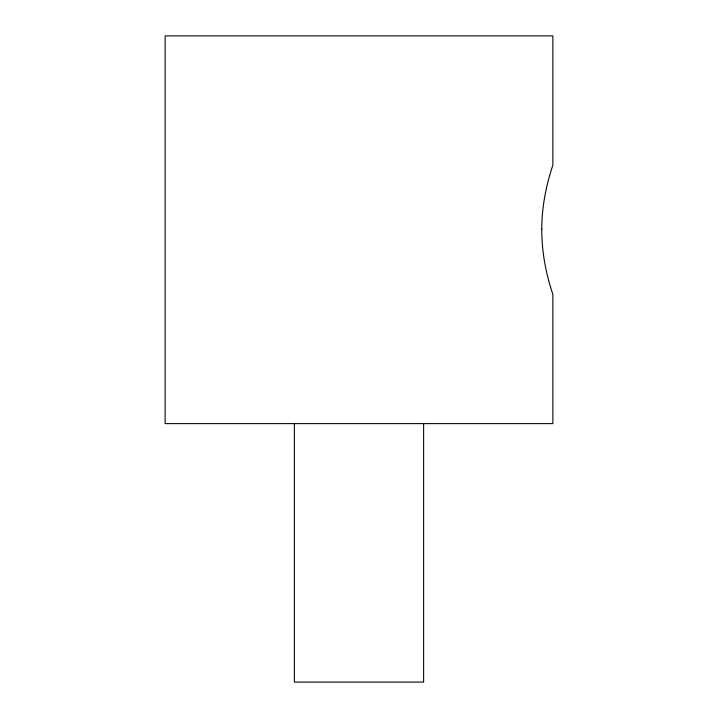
<?xml version="1.0" encoding="UTF-8"?>
<svg xmlns="http://www.w3.org/2000/svg" width="718" height="718" viewBox="0 0 718 718"><rect width="100%" height="100%" fill="white"/><g stroke="black" fill="none" stroke-linecap="round" stroke-linejoin="round"><path stroke-width="1.08" d="M423.62 423.62L423.62 682.1L294.38 682.1L294.38 423.62M541.776 228.961C541.641 251.201 545.806 273.334 552.86 294.38L552.86 423.62L165.14 423.62L165.14 35.9L552.86 35.9L552.86 165.14C545.976 185.684 541.839 207.251 541.776 228.961"/></g></svg>
